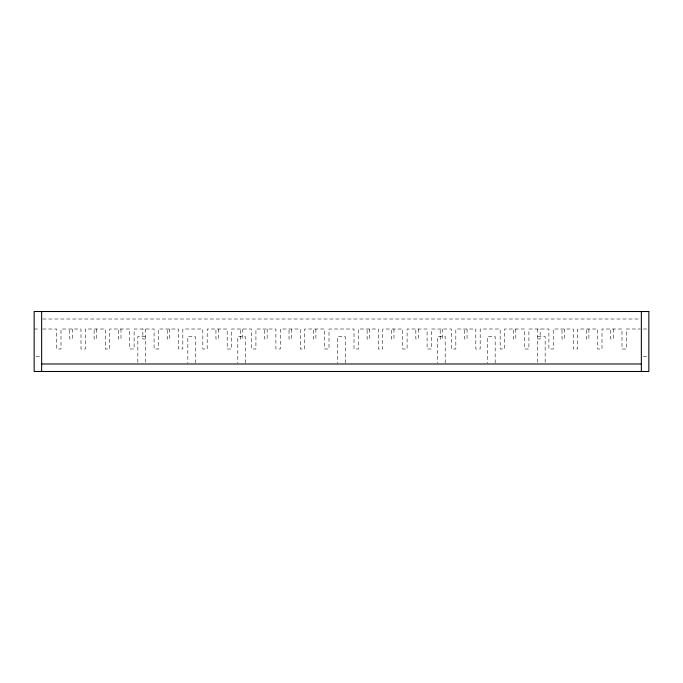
<?xml version="1.0" encoding="UTF-8"?>
<svg xmlns="http://www.w3.org/2000/svg" width="683" height="683" viewBox="0 0 683 683"><rect width="100%" height="100%" fill="white"/><g stroke="black" fill="none" stroke-linecap="round" stroke-linejoin="round"><path stroke-width="0.51" stroke-dasharray="3.42 2.56" d="M42.713 319.012L640.287 319.012M34.15 329.01L39.776 329.01M42.645 329.01L56.638 329.01L56.638 348.996L61.009 348.996L61.009 329.01L81.004 329.01L81.004 348.996L85.375 348.996L85.375 329.01L105.361 329.01L105.361 348.996L109.741 348.996L109.741 329.01L129.727 329.01L129.727 348.996L134.099 348.996L134.099 329.01L154.093 329.01L154.093 348.996L158.465 348.996L158.465 329.01L178.451 329.01L178.451 348.996L182.831 348.996L182.831 329.01L202.817 329.01L202.817 348.996L207.188 348.996L207.188 329.01L227.183 329.01L227.183 348.996L231.554 348.996L231.554 329.01L251.54 329.01L251.54 348.996L255.92 348.996L255.92 329.01L275.906 329.01L275.906 348.996L280.278 348.996L280.278 329.01L300.272 329.01L300.272 348.996L304.644 348.996L304.644 329.01L324.63 329.01L324.63 348.996L329.01 348.996L329.01 329.01L353.99 329.01L353.99 348.996L358.37 348.996L358.37 329.01L378.356 329.01L378.356 348.996L382.728 348.996L382.728 329.01L402.722 329.01L402.722 348.996L407.094 348.996L407.094 329.01L427.08 329.01L427.08 348.996L431.46 348.996L431.46 329.01L451.446 329.01L451.446 348.996L455.817 348.996L455.817 329.01L475.812 329.01L475.812 348.996L480.183 348.996L480.183 329.01L500.169 329.01L500.169 348.996L504.549 348.996L504.549 329.01L524.535 329.01L524.535 348.996L528.907 348.996L528.907 329.01L548.901 329.01L548.901 348.996L553.273 348.996L553.273 329.01L573.259 329.01L573.259 348.996L577.639 348.996L577.639 329.01L597.625 329.01L597.625 348.996L601.996 348.996L601.996 329.01L621.991 329.01L621.991 348.996L626.362 348.996L626.362 329.01L640.355 329.01M643.224 329.01L646.972 329.01M145.342 336.506L137.846 336.506L137.846 363.091M537.658 336.506L545.154 336.506L545.154 363.091M145.342 338.999L142.849 338.999L142.849 329.01M537.658 338.999L540.151 338.999L540.151 329.01M36.028 356.492L39.776 356.492M643.224 356.492L646.972 356.492M613.24 329.01L613.24 338.999L610.747 338.999L610.747 329.01M588.883 329.01L588.883 338.999L586.381 338.999L586.381 329.01M564.517 329.01L564.517 338.999L562.015 338.999L562.015 329.01M537.658 329.01L537.658 363.091M515.793 329.01L515.793 338.999L513.292 338.999L513.292 329.01M495.175 363.091L495.175 336.506L487.679 336.506L487.679 363.091M467.061 329.01L467.061 338.999L464.568 338.999L464.568 329.01M445.196 363.091L445.196 336.506L437.701 336.506L437.701 363.091M442.704 329.01L442.704 338.999L440.202 338.999L440.202 329.01M418.337 329.01L418.337 338.999L415.836 338.999L415.836 329.01M393.971 329.01L393.971 338.999L391.479 338.999L391.479 329.01M369.614 329.01L369.614 338.999L367.113 338.999L367.113 329.01M345.248 363.091L345.248 336.506L337.752 336.506L337.752 363.091M315.887 329.01L315.887 338.999L313.386 338.999L313.386 329.01M291.521 329.01L291.521 338.999L289.029 338.999L289.029 329.01M267.164 329.01L267.164 338.999L264.663 338.999L264.663 329.01M245.299 363.091L245.299 336.506L237.804 336.506L237.804 363.091M242.798 329.01L242.798 338.999L240.296 338.999L240.296 329.01M218.432 329.01L218.432 338.999L215.939 338.999L215.939 329.01M195.321 363.091L195.321 336.506L187.825 336.506L187.825 363.091M169.708 329.01L169.708 338.999L167.207 338.999L167.207 329.01M145.342 329.01L145.342 363.091M120.985 329.01L120.985 338.999L118.483 338.999L118.483 329.01M96.619 329.01L96.619 338.999L94.117 338.999L94.117 329.01M72.253 329.01L72.253 338.999L69.76 338.999L69.76 329.01"/><path stroke-width="1.02" d="M41.646 363.988L641.354 363.988M641.354 311.516L641.354 371.484M41.646 311.516L41.646 371.484M648.85 311.516L34.15 311.516L34.15 371.484L648.85 371.484L648.85 311.516"/></g></svg>
